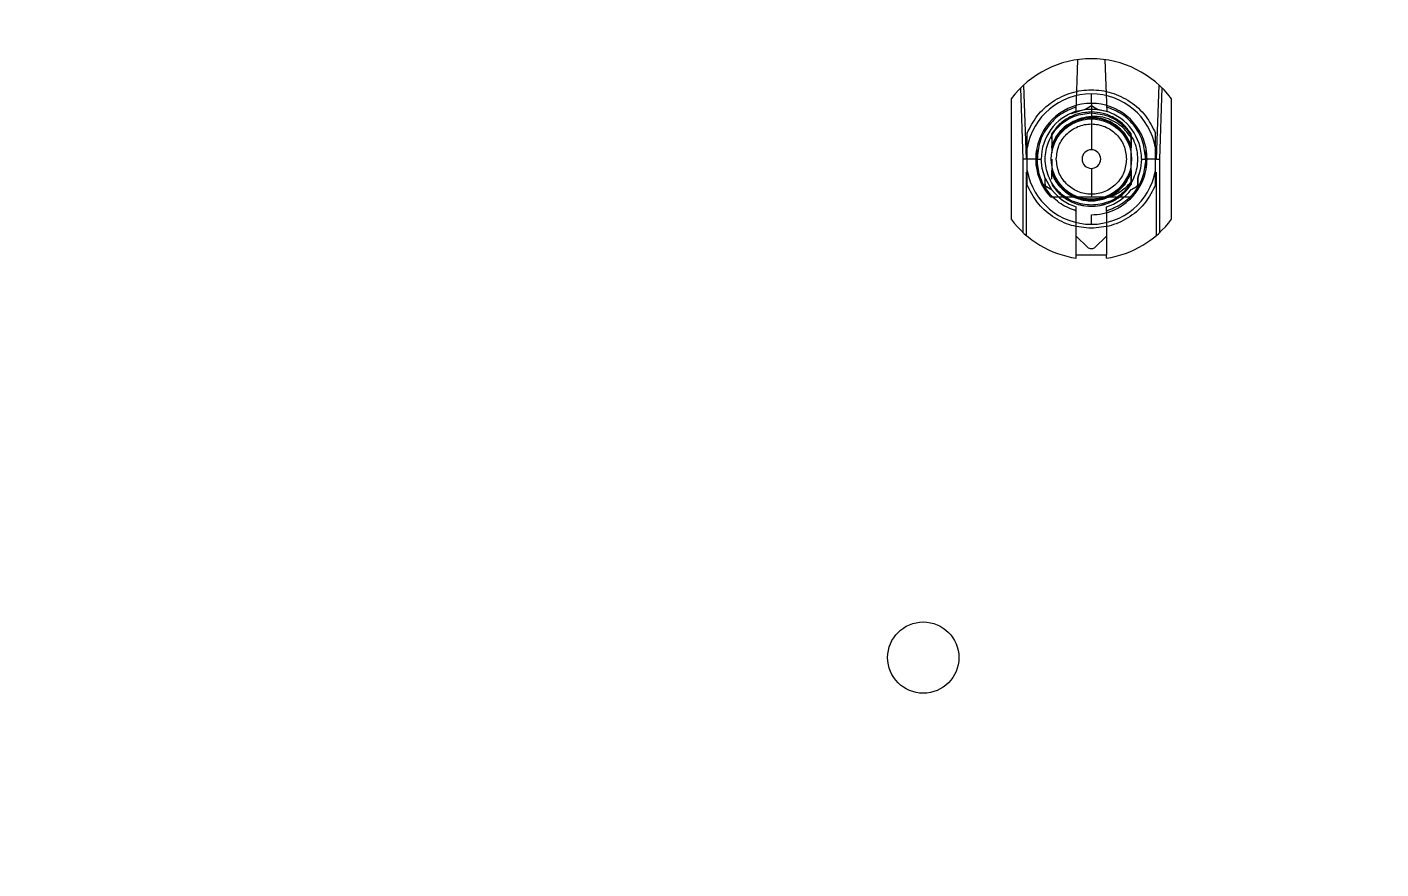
# Model space of a CAD drawing. Header units: millimetres. Extents: x -84 to 500, y -79 to 355.
# Drawn here: x 297 to 364.4, y 70.8 to 112.8 of the extents above; entities that cross this region are included whole.
import ezdxf
from ezdxf.lldxf.tags import DXFTag

# ---------------------------------------------------------------- set-up
doc = ezdxf.new("R2010")
doc.units = ezdxf.units.MM
doc.header["$PDSIZE"] = -1
tags = doc.linetypes.add('HIDDEN', pattern=[1.905, 1.27, -0.635]).pattern_tags.tags
tags[6:7] = [DXFTag(74, 4), DXFTag(75, 0), DXFTag(340, '0'), DXFTag(46, 1.0), DXFTag(50, 0.0), DXFTag(44, 0.0), DXFTag(45, 0.0)]
tags[4:5] = [DXFTag(74, 4), DXFTag(75, 0), DXFTag(340, '0'), DXFTag(46, 1.0), DXFTag(50, 0.0), DXFTag(44, 0.0), DXFTag(45, 0.0)]
doc.dimstyles.new('ISO-25', dxfattribs={"dimtxt": 2.5, "dimasz": 2.5, "dimexe": 1.25, "dimexo": 0.625, "dimtad": 1, "dimtxsty": 'Standard', "dimcen": 2.5, "dimadec": 0, "dimazin": 0, "dimtfac": 1, "dimtmove": 0, "dimatfit": 3, "dimfxl": 0, "dimarcsym": 0})

# ---------------------------------------------------------------- blocks, each defined once
blk = doc.blocks.new('*D13')
at = {"color": 0, "linetype": 'ByBlock', "lineweight": -2}
for p, q in [((441.397, 81.35), (448.001, 83.782)), ((448.001, 83.782), (472.474, 83.782)), ((426.45, 81.35), (441.397, 81.35))]:
    blk.add_line(p, q, dxfattribs=at)
at = {"layer": 'DEFPOINTS', "color": 0, "linetype": 'ByBlock'}
blk.add_point((425.45, 81.35), dxfattribs=at)
at = {"color": 0, "linetype": 'ByBlock', "insert": (464.302, 87.056), "char_height": 3.5, "attachment_point": 5}
blk.add_mtext('81,350', dxfattribs=at)
blk = doc.blocks.new('*D89')
at = {"color": 0, "linetype": 'ByBlock', "lineweight": -2}
for p, q in [((407.05, 106.2), (441.147, 106.2)), ((441.147, 106.2), (447.751, 99.125)), ((447.751, 99.125), (474.534, 99.125))]:
    blk.add_line(p, q, dxfattribs=at)
at = {"layer": 'DEFPOINTS', "color": 0, "linetype": 'ByBlock'}
blk.add_point((406.05, 106.2), dxfattribs=at)
at = {"color": 0, "linetype": 'ByBlock', "insert": (465.206, 102.399), "char_height": 3.5, "attachment_point": 5}
blk.add_mtext('106,200', dxfattribs=at)
blk = doc.blocks.new('*D34')
at = {"color": 0, "linetype": 'ByBlock', "lineweight": -2}
for p, q in [((426.45, 146.35), (440.106, 146.35)), ((440.106, 146.35), (446.71, 141.512)), ((446.71, 141.512), (474.683, 141.512))]:
    blk.add_line(p, q, dxfattribs=at)
at = {"layer": 'DEFPOINTS', "color": 0, "linetype": 'ByBlock'}
blk.add_point((425.45, 146.35), dxfattribs=at)
at = {"color": 0, "linetype": 'ByBlock', "insert": (464.761, 144.786), "char_height": 3.5, "attachment_point": 5}
blk.add_mtext('146,350', dxfattribs=at)
blk = doc.blocks.new('*D104')
at = {"color": 0, "linetype": 'ByBlock', "lineweight": -2}
for p, q in [((357.387, 315.419), (357.387, 343.952)), ((359.8, 308.815), (357.387, 315.419)), ((359.8, 282.085), (359.8, 308.815))]:
    blk.add_line(p, q, dxfattribs=at)
at = {"layer": 'DEFPOINTS', "color": 0, "linetype": 'ByBlock'}
blk.add_point((359.8, 281.085), dxfattribs=at)
at = {"color": 0, "linetype": 'ByBlock', "insert": (354.113, 333.75), "char_height": 3.5, "attachment_point": 5, "rotation": 90}
blk.add_mtext('359,800', dxfattribs=at)
blk = doc.blocks.new('*D182')
at = {"color": 0, "linetype": 'ByBlock', "lineweight": -2}
for p, q in [((297.66, 315.284), (297.66, 343.817)), ((306.665, 308.68), (297.66, 315.284)), ((306.665, 287.37), (306.665, 308.68))]:
    blk.add_line(p, q, dxfattribs=at)
at = {"layer": 'DEFPOINTS', "color": 0, "linetype": 'ByBlock'}
blk.add_point((306.665, 286.37), dxfattribs=at)
at = {"color": 0, "linetype": 'ByBlock', "insert": (294.386, 333.614), "char_height": 3.5, "attachment_point": 5, "rotation": 90}
blk.add_mtext('306,860', dxfattribs=at)
blk = doc.blocks.new('*D103')
at = {"color": 0, "linetype": 'ByBlock', "lineweight": -2}
blk.add_line((392.56, 287.37), (392.56, 345.31), dxfattribs=at)
at = {"layer": 'DEFPOINTS', "color": 0, "linetype": 'ByBlock'}
blk.add_point((392.56, 286.37), dxfattribs=at)
at = {"color": 0, "linetype": 'ByBlock', "insert": (389.286, 334.81), "char_height": 3.5, "attachment_point": 5, "rotation": 90}
blk.add_mtext('392,560', dxfattribs=at)
blk = doc.blocks.new('*D60')
at = {"color": 0, "linetype": 'ByBlock', "lineweight": -2}
for p, q in [((429.688, 279.42), (436.292, 282.059)), ((436.292, 282.059), (465.42, 282.059)), ((399.51, 279.42), (429.688, 279.42))]:
    blk.add_line(p, q, dxfattribs=at)
at = {"layer": 'DEFPOINTS', "color": 0, "linetype": 'ByBlock'}
blk.add_point((398.51, 279.42), dxfattribs=at)
at = {"color": 0, "linetype": 'ByBlock', "insert": (454.92, 285.333), "char_height": 3.5, "attachment_point": 5}
blk.add_mtext('279,420', dxfattribs=at)
blk = doc.blocks.new('*D190')
at = {"color": 0, "linetype": 'ByBlock', "lineweight": -2}
for p, q in [((429.827, 280.62), (436.431, 290.705)), ((436.431, 290.705), (464.964, 290.705)), ((361.265, 280.62), (429.827, 280.62))]:
    blk.add_line(p, q, dxfattribs=at)
at = {"layer": 'DEFPOINTS', "color": 0, "linetype": 'ByBlock'}
blk.add_point((360.265, 280.62), dxfattribs=at)
at = {"color": 0, "linetype": 'ByBlock', "insert": (454.762, 293.979), "char_height": 3.5, "attachment_point": 5}
blk.add_mtext('280,620', dxfattribs=at)
blk = doc.blocks.new('*D116')
at = {"color": 0, "linetype": 'ByBlock', "lineweight": -2}
for p, q in [((400.941, 308.34), (400.941, 337.468)), ((407.239, 301.736), (400.941, 308.34)), ((407.239, 211.51), (407.239, 301.736))]:
    blk.add_line(p, q, dxfattribs=at)
at = {"layer": 'DEFPOINTS', "color": 0, "linetype": 'ByBlock'}
blk.add_point((407.239, 210.51), dxfattribs=at)
at = {"color": 0, "linetype": 'ByBlock', "insert": (397.667, 326.968), "char_height": 3.5, "attachment_point": 5, "rotation": 90}
blk.add_mtext('407,239', dxfattribs=at)
blk = doc.blocks.new('*D91')
at = {"color": 0, "linetype": 'ByBlock', "lineweight": -2}
for p, q in [((439.745, 128), (446.349, 133.075)), ((446.349, 133.075), (473.132, 133.075)), ((355.71, 128), (439.745, 128))]:
    blk.add_line(p, q, dxfattribs=at)
at = {"layer": 'DEFPOINTS', "color": 0, "linetype": 'ByBlock'}
blk.add_point((354.71, 128), dxfattribs=at)
at = {"color": 0, "linetype": 'ByBlock', "insert": (463.805, 136.349), "char_height": 3.5, "attachment_point": 5}
blk.add_mtext('128,000', dxfattribs=at)
blk = doc.blocks.new('*D90')
at = {"color": 0, "linetype": 'ByBlock', "lineweight": -2}
for p, q in [((383.58, 122.31), (443.522, 122.31)), ((443.522, 122.31), (450.126, 119.448)), ((450.126, 119.448), (476.944, 119.448))]:
    blk.add_line(p, q, dxfattribs=at)
at = {"layer": 'DEFPOINTS', "color": 0, "linetype": 'ByBlock'}
blk.add_point((382.58, 122.31), dxfattribs=at)
at = {"color": 0, "linetype": 'ByBlock', "insert": (467.599, 122.722), "char_height": 3.5, "attachment_point": 5}
blk.add_mtext('122,310', dxfattribs=at)
blk = doc.blocks.new('*D87')
at = {"color": 0, "linetype": 'ByBlock', "lineweight": -2}
for p, q in [((355.71, 165.32), (436.663, 165.32)), ((436.663, 165.32), (443.267, 154.329)), ((443.267, 154.329), (471.24, 154.329))]:
    blk.add_line(p, q, dxfattribs=at)
at = {"layer": 'DEFPOINTS', "color": 0, "linetype": 'ByBlock'}
blk.add_point((354.71, 165.32), dxfattribs=at)
at = {"color": 0, "linetype": 'ByBlock', "insert": (461.318, 157.603), "char_height": 3.5, "attachment_point": 5}
blk.add_mtext('165,320', dxfattribs=at)
blk = doc.blocks.new('*D86')
at = {"color": 0, "linetype": 'ByBlock', "lineweight": -2}
for p, q in [((435.679, 169.72), (442.283, 178.623)), ((442.283, 178.623), (470.256, 178.623)), ((383.58, 169.72), (435.679, 169.72))]:
    blk.add_line(p, q, dxfattribs=at)
at = {"layer": 'DEFPOINTS', "color": 0, "linetype": 'ByBlock'}
blk.add_point((382.58, 169.72), dxfattribs=at)
at = {"color": 0, "linetype": 'ByBlock', "insert": (460.334, 181.897), "char_height": 3.5, "attachment_point": 5}
blk.add_mtext('169,720', dxfattribs=at)
blk = doc.blocks.new('*D93')
at = {"color": 0, "linetype": 'ByBlock', "lineweight": -2}
for p, q in [((432.054, 211.35), (437.709, 213.37)), ((437.709, 213.37), (464.527, 213.37)), ((426.45, 211.35), (432.054, 211.35))]:
    blk.add_line(p, q, dxfattribs=at)
at = {"layer": 'DEFPOINTS', "color": 0, "linetype": 'ByBlock'}
blk.add_point((425.45, 211.35), dxfattribs=at)
at = {"color": 0, "linetype": 'ByBlock', "insert": (455.182, 216.644), "char_height": 3.5, "attachment_point": 5}
blk.add_mtext('211,350', dxfattribs=at)
blk = doc.blocks.new('*D94')
at = {"color": 0, "linetype": 'ByBlock', "lineweight": -2}
for p, q in [((432.095, 298.31), (435.867, 300.366)), ((435.867, 300.366), (463.84, 300.366)), ((426.491, 298.31), (432.095, 298.31))]:
    blk.add_line(p, q, dxfattribs=at)
at = {"layer": 'DEFPOINTS', "color": 0, "linetype": 'ByBlock'}
blk.add_point((425.491, 298.31), dxfattribs=at)
at = {"color": 0, "linetype": 'ByBlock', "insert": (453.918, 303.64), "char_height": 3.5, "attachment_point": 5}
blk.add_mtext('298,310', dxfattribs=at)
blk = doc.blocks.new('*D100')
at = {"color": 0, "linetype": 'ByBlock', "lineweight": -2}
for p, q in [((438.404, 304.8), (441.522, 311.942)), ((441.522, 311.942), (469.46, 311.942)), ((432.8, 304.8), (438.404, 304.8))]:
    blk.add_line(p, q, dxfattribs=at)
at = {"layer": 'DEFPOINTS', "color": 0, "linetype": 'ByBlock'}
blk.add_point((431.8, 304.8), dxfattribs=at)
at = {"color": 0, "linetype": 'ByBlock', "insert": (459.555, 315.216), "char_height": 3.5, "attachment_point": 5}
blk.add_mtext('304,800', dxfattribs=at)
blk = doc.blocks.new('*D102')
at = {"color": 0, "linetype": 'ByBlock', "lineweight": -2}
for p, q in [((423.034, 313.81), (423.034, 341.188)), ((431.8, 311.404), (423.034, 313.81)), ((431.8, 305.8), (431.8, 311.404))]:
    blk.add_line(p, q, dxfattribs=at)
at = {"layer": 'DEFPOINTS', "color": 0, "linetype": 'ByBlock'}
blk.add_point((431.8, 304.8), dxfattribs=at)
at = {"color": 0, "linetype": 'ByBlock', "insert": (419.76, 331.563), "char_height": 3.5, "attachment_point": 5, "rotation": 90}
blk.add_mtext('431,800', dxfattribs=at)
blk = doc.blocks.new('*D114')
at = {"color": 0, "linetype": 'ByBlock', "lineweight": -2}
for p, q in [((427.163, 240.585), (433.767, 246.415)), ((433.767, 246.415), (462.895, 246.415)), ((407.051, 240.585), (427.163, 240.585))]:
    blk.add_line(p, q, dxfattribs=at)
at = {"layer": 'DEFPOINTS', "color": 0, "linetype": 'ByBlock'}
blk.add_point((406.051, 240.585), dxfattribs=at)
at = {"color": 0, "linetype": 'ByBlock', "insert": (452.395, 249.689), "char_height": 3.5, "attachment_point": 5}
blk.add_mtext('240,585', dxfattribs=at)
blk = doc.blocks.new('*D117')
at = {"color": 0, "linetype": 'ByBlock', "lineweight": -2}
for p, q in [((375.623, 311.577), (375.623, 340.11)), ((378.2, 304.973), (375.623, 311.577)), ((378.2, 242.005), (378.2, 304.973))]:
    blk.add_line(p, q, dxfattribs=at)
at = {"layer": 'DEFPOINTS', "color": 0, "linetype": 'ByBlock'}
blk.add_point((378.2, 241.005), dxfattribs=at)
at = {"color": 0, "linetype": 'ByBlock', "insert": (372.349, 329.907), "char_height": 3.5, "attachment_point": 5, "rotation": 90}
blk.add_mtext('378,200', dxfattribs=at)
blk = doc.blocks.new('*D118')
at = {"color": 0, "linetype": 'ByBlock', "lineweight": -2}
for p, q in [((346.874, 316.264), (346.874, 343.047)), ((350.01, 309.66), (346.874, 316.264)), ((350.01, 242.005), (350.01, 309.66))]:
    blk.add_line(p, q, dxfattribs=at)
at = {"layer": 'DEFPOINTS', "color": 0, "linetype": 'ByBlock'}
blk.add_point((350.01, 241.005), dxfattribs=at)
at = {"color": 0, "linetype": 'ByBlock', "insert": (343.6, 333.72), "char_height": 3.5, "attachment_point": 5, "rotation": 90}
blk.add_mtext('350,010', dxfattribs=at)
blk = doc.blocks.new('*D186')
at = {"color": 0, "linetype": 'ByBlock', "lineweight": -2}
for p, q in [((332.635, 315.682), (332.635, 344.81)), ((329.69, 309.078), (332.635, 315.682)), ((329.69, 241.54), (329.69, 309.078))]:
    blk.add_line(p, q, dxfattribs=at)
at = {"layer": 'DEFPOINTS', "color": 0, "linetype": 'ByBlock'}
blk.add_point((329.69, 240.54), dxfattribs=at)
at = {"color": 0, "linetype": 'ByBlock', "insert": (329.361, 334.31), "char_height": 3.5, "attachment_point": 5, "rotation": 90}
blk.add_mtext('329,690', dxfattribs=at)
blk = doc.blocks.new('*D120')
at = {"color": 0, "linetype": 'ByBlock', "lineweight": -2}
for p, q in [((316.639, 311.78), (316.639, 340.313)), ((309.37, 305.176), (316.639, 311.78)), ((309.37, 242.005), (309.37, 305.176))]:
    blk.add_line(p, q, dxfattribs=at)
at = {"layer": 'DEFPOINTS', "color": 0, "linetype": 'ByBlock'}
blk.add_point((309.37, 241.005), dxfattribs=at)
at = {"color": 0, "linetype": 'ByBlock', "insert": (313.365, 330.111), "char_height": 3.5, "attachment_point": 5, "rotation": 90}
blk.add_mtext('309,370', dxfattribs=at)
blk = doc.blocks.new('*D183')
at = {"color": 0, "linetype": 'ByBlock', "lineweight": -2}
for p, q in [((308.562, 314.116), (308.562, 341.494)), ((306.925, 307.512), (308.562, 314.116)), ((306.925, 174.27), (306.925, 307.512))]:
    blk.add_line(p, q, dxfattribs=at)
at = {"layer": 'DEFPOINTS', "color": 0, "linetype": 'ByBlock'}
blk.add_point((306.925, 173.27), dxfattribs=at)
at = {"color": 0, "linetype": 'ByBlock', "insert": (305.288, 331.869), "char_height": 3.5, "attachment_point": 5, "rotation": 90}
blk.add_mtext('307,120', dxfattribs=at)
blk = doc.blocks.new('*D185')
at = {"color": 0, "linetype": 'ByBlock', "lineweight": -2}
for p, q in [((325.43, 309.484), (325.43, 338.612)), ((327.44, 302.88), (325.43, 309.484)), ((327.44, 174.27), (327.44, 302.88))]:
    blk.add_line(p, q, dxfattribs=at)
at = {"layer": 'DEFPOINTS', "color": 0, "linetype": 'ByBlock'}
blk.add_point((327.44, 173.27), dxfattribs=at)
at = {"color": 0, "linetype": 'ByBlock', "insert": (322.156, 328.112), "char_height": 3.5, "attachment_point": 5, "rotation": 90}
blk.add_mtext('327,440', dxfattribs=at)
blk = doc.blocks.new('*D187')
at = {"color": 0, "linetype": 'ByBlock', "lineweight": -2}
for p, q in [((338.803, 312.856), (338.803, 341.984)), ((347.76, 306.252), (338.803, 312.856)), ((347.76, 174.27), (347.76, 306.252))]:
    blk.add_line(p, q, dxfattribs=at)
at = {"layer": 'DEFPOINTS', "color": 0, "linetype": 'ByBlock'}
blk.add_point((347.76, 173.27), dxfattribs=at)
at = {"color": 0, "linetype": 'ByBlock', "insert": (335.529, 331.484), "char_height": 3.5, "attachment_point": 5, "rotation": 90}
blk.add_mtext('347,760', dxfattribs=at)
blk = doc.blocks.new('*D188')
at = {"color": 0, "linetype": 'ByBlock', "lineweight": -2}
for p, q in [((366.99, 308.283), (366.99, 337.411)), ((375.63, 301.679), (366.99, 308.283)), ((375.63, 176.67), (375.63, 301.679))]:
    blk.add_line(p, q, dxfattribs=at)
at = {"layer": 'DEFPOINTS', "color": 0, "linetype": 'ByBlock'}
blk.add_point((375.63, 175.67), dxfattribs=at)
at = {"color": 0, "linetype": 'ByBlock', "insert": (363.716, 326.911), "char_height": 3.5, "attachment_point": 5, "rotation": 90}
blk.add_mtext('375,630', dxfattribs=at)

msp = doc.modelspace()

# ---------------------------------------------------------------- linework, layer by layer
at = {"color": 7, "linetype": 'HIDDEN', "lineweight": 0}
for p, q in [((349.2451, 108.5801), (349.335, 111.1542)), ((350.685, 111.1542), (350.7749, 108.5801)), ((346.6156, 106.2), (346.4915, 109.7525)), ((346.6313, 109.8857), (346.76, 106.2)), ((353.26, 106.2), (353.3887, 109.8857)), ((353.5285, 109.7525), (353.4044, 106.2)), ((349.6871, 108.6791), (348.999, 108.4589)), ((349.2451, 108.5801), (349.6871, 108.6791)), ((349.6871, 108.6791), (349.96, 108.8366)), ((350.3329, 108.6791), (349.6871, 108.6791)), ((350.06, 108.8366), (350.3329, 108.6791)), ((350.3329, 108.6791), (350.7749, 108.5801)), ((350.8108, 108.56), (350.3329, 108.6791)), ((350.01, 108.55), (349.6863, 108.5094)), ((350.01, 108.55), (349.6997, 108.5111)), ((350.2749, 108.5168), (350.01, 108.55)), ((351.4666, 108.0245), (351.185, 108.2352)), ((348.2004, 107.671), (348.035, 107.4735)), ((348.1518, 107.6129), (348.035, 107.4735)), ((348.035, 107.2009), (348.035, 107.4735)), ((348.035, 107.4735), (348.035, 106.8509)), ((348.035, 106.766), (348.3962, 107.4715)), ((348.035, 106.8509), (348.2993, 107.3649)), ((348.2993, 107.3649), (348.035, 106.8509)), ((348.035, 106.8509), (348.2993, 107.3649)), ((348.035, 106.766), (348.2859, 107.2981)), ((348.2859, 107.2981), (348.035, 106.766)), ((348.035, 106.766), (348.2859, 107.2981)), ((348.2859, 107.2981), (348.035, 106.766)), ((348.2648, 107.2979), (348.035, 106.8509)), ((351.985, 106.8509), (351.7216, 107.3632)), ((351.7226, 107.3225), (351.985, 106.766)), ((351.985, 106.766), (351.7226, 107.3225)), ((351.7226, 107.3225), (351.985, 106.766)), ((351.985, 106.766), (351.7226, 107.3225)), ((351.985, 107.4735), (351.7558, 107.747)), ((351.985, 106.8509), (351.985, 107.4735)), ((347.285, 106.7244), (347.285, 106.7244)), ((348.035, 106.766), (348.2566, 107.2359)), ((348.2565, 107.2358), (348.035, 106.766)), ((348.035, 106.766), (348.035, 106.5152)), ((351.985, 106.5152), (351.985, 107.2726)), ((351.985, 107.2726), (351.985, 106.8509)), ((346.76, 106.2), (346.6156, 106.2)), ((346.6157, 102.5287), (346.6157, 106.2)), ((347.31, 106.2), (346.76, 106.2)), ((347.31, 106.2), (347.51, 106.2)), ((348.035, 106.2), (348.035, 105.9319)), ((348.035, 106.1184), (348.035, 105.8848)), ((351.985, 105.8848), (351.985, 106.5152)), ((352.51, 106.2), (352.71, 106.2)), ((353.26, 106.2), (352.71, 106.2)), ((353.26, 106.2), (353.4043, 106.2)), ((353.4043, 106.2), (353.4043, 102.5287)), ((346.76, 105.5497), (346.76, 102.4003)), ((348.035, 105.8848), (348.035, 105.634)), ((348.1948, 105.295), (348.035, 105.634)), ((348.035, 105.634), (348.1948, 105.295)), ((348.035, 105.1991), (348.035, 105.5491)), ((348.3289, 104.9774), (348.035, 105.5491)), ((348.329, 104.9774), (348.035, 105.5491)), ((348.035, 105.5491), (348.159, 105.308)), ((351.8231, 105.2343), (351.985, 105.5491)), ((351.985, 105.634), (351.8354, 105.3167)), ((351.8375, 105.3211), (351.985, 105.634)), ((351.985, 104.9265), (351.985, 105.8848)), ((351.985, 104.9265), (351.985, 105.5491)), ((351.985, 105.5491), (351.985, 104.9265)), ((352.3184, 105.2401), (352.3764, 105.4423)), ((353.26, 102.4003), (353.26, 105.5497)), ((347.7016, 105.2401), (348.0245, 104.6809)), ((348.0245, 104.6809), (347.7516, 104.8384)), ((348.6124, 104.3108), (348.035, 104.9265)), ((348.035, 104.9265), (348.2328, 104.6905)), ((351.8356, 104.7482), (351.985, 104.9265)), ((352.3184, 105.2401), (352.3184, 104.925)), ((349.26, 101.425), (349.26, 103.6063)), ((350.76, 103.6063), (350.76, 101.425)), ((349.8332, 101.7919), (349.26, 102.3652)), ((350.76, 102.3652), (350.1868, 101.7919))]:
    msp.add_line(p, q, dxfattribs=at)
at = {"color": 7, "linetype": 'Continuous', "lineweight": 15}
for p, q in [((350.01, 108.975), (350.01, 109.45)), ((346.01, 109.2), (346.01, 103.2)), ((350.01, 108.975), (350.01, 106.6648)), ((354.01, 103.2), (354.01, 109.2)), ((350.01, 105.7352), (350.01, 104.325)), ((350.01, 102.95), (350.01, 103.425)), ((349.26, 101.425), (350.76, 101.425)), ((349.26, 101.2566), (349.26, 101.425)), ((350.76, 101.2566), (350.76, 101.425))]:
    msp.add_line(p, q, dxfattribs=at)
at = {"color": 7, "linetype": 'HIDDEN', "lineweight": 0, "flags": 128}
for points in [[(351.0372, 107.9792), (351.0372, 107.9792)], [(348.035, 107.4735), (348.035, 107.4735)], [(351.985, 107.4735), (351.985, 107.4735)], [(351.985, 107.4735), (351.985, 107.4735)], [(351.985, 107.4735), (351.985, 107.4735)], [(351.985, 107.4735), (351.985, 107.4735)], [(351.985, 107.4735), (351.985, 107.4735)], [(351.985, 107.4735), (351.985, 107.4735)], [(351.985, 107.4735), (351.985, 107.4735)], [(348.035, 106.766), (348.035, 106.766)], [(348.035, 106.766), (348.035, 106.766)], [(348.035, 106.766), (348.035, 106.766)], [(348.035, 106.766), (348.035, 106.766)], [(348.035, 106.766), (348.035, 106.766)], [(348.035, 106.766), (348.035, 106.766)], [(348.035, 106.766), (348.035, 106.766)], [(348.035, 106.766), (348.035, 106.766)], [(351.7892, 107.2272), (351.7892, 107.2272)], [(347.7016, 105.2401), (347.5537, 105.7344), (347.51, 106.2085)], [(351.985, 106.5152), (351.985, 106.5152)], [(352.51, 106.2), (352.4663, 105.7344), (352.3184, 105.2401)], [(348.035, 105.634), (348.035, 105.634)], [(348.035, 105.634), (348.035, 105.634)], [(348.035, 105.634), (348.035, 105.634)], [(348.035, 105.634), (348.035, 105.634)], [(348.035, 105.634), (348.035, 105.634)], [(351.985, 105.8848), (351.985, 105.8848)], [(348.035, 104.9265), (348.035, 104.9265)], [(351.985, 104.9265), (351.985, 104.9265)], [(351.985, 104.9265), (351.985, 104.9265)], [(351.985, 104.9265), (351.985, 104.9265)], [(351.985, 104.9265), (351.985, 104.9265)], [(351.985, 104.9265), (351.985, 104.9265)], [(351.985, 104.9265), (351.985, 104.9265)], [(351.985, 104.9265), (351.985, 104.9265)], [(351.985, 104.9265), (351.985, 104.9265)], [(350.7861, 104.2708), (350.7575, 104.267), (350.7486, 104.2669), (350.7473, 104.2671), (350.7464, 104.2675), (350.7463, 104.2677), (350.7462, 104.2677), (350.7462, 104.2678), (350.7462, 104.2678), (350.7462, 104.2678), (350.7462, 104.2678), (350.7462, 104.2678), (350.7462, 104.2677), (350.7462, 104.2675), (350.7462, 104.2674), (350.7462, 104.2674), (350.7462, 104.2674), (350.7462, 104.2674), (350.7462, 104.2674), (350.7462, 104.2675), (350.7461, 104.2677), (350.7461, 104.2679), (350.746, 104.268), (350.746, 104.268), (350.746, 104.2681), (350.746, 104.2681), (350.746, 104.2681), (350.746, 104.2681), (350.746, 104.2684), (350.7461, 104.2688), (350.7465, 104.2694), (350.7494, 104.2721), (350.8789, 104.3363), (351.0419, 104.4234)]]:
    msp.add_lwpolyline(points, dxfattribs=at)
at = {"color": 7, "linetype": 'HIDDEN', "lineweight": 0}
msp.add_circle((350.01, 106.2), 2, dxfattribs=at)
at = {"color": 7, "linetype": 'Continuous', "lineweight": 15}
msp.add_circle((341.63, 81.35), 1.775, dxfattribs=at)
for radius, start, end in [(5, 36.869898, 143.130102), (3.25, 90, 169.936726), (3.25, 10.063274, 90), (2.775, 90, 169.107053), (2.775, 10.892947, 90), (2.775, 169.10676, 190.892947), (0.4648, 90, 270), (0.4648, 270, 90), (2.775, 349.106678, 10.893764), (3.25, 190.063274, 270), (2.775, 190.893239, 222.506629), (3.25, 270, 349.936726), (2.775, 317.49336, 349.107053), (5, 216.869898, 261.373073), (5, 278.626927, 323.130102)]:
    msp.add_arc((350.01, 106.2), radius, start, end, dxfattribs=at)
at = {"color": 7, "linetype": 'HIDDEN', "lineweight": 0}
for radius, start, end in [(2.5, 107.815689, 180), (2.5, 0, 72.184311), (2.5, 217.42024, 252.542397), (2.35, 233.505811, 327.185082), (2.5, 287.457603, 322.57976)]:
    msp.add_arc((350.01, 106.2), radius, start, end, dxfattribs=at)
at = {"color": 7, "linetype": 'Continuous', "lineweight": 15}
for points, knots in [([(346.81, 107.4894), (346.9609, 107.7884), (347.2697, 108.4001), (348.053, 109.1022), (348.9927, 109.5506), (350.01, 109.6986), (351.0273, 109.5506), (351.967, 109.1022), (352.7503, 108.4001), (353.0591, 107.7884), (353.21, 107.4894)], [0, 0, 0, 0, 0.1222036, 0.25, 0.3777964, 0.5, 0.6222036, 0.75, 0.8777964, 1, 1, 1, 1]), ([(346.81, 106.7679), (346.81, 106.7684), (346.81, 106.7696), (346.81, 106.7813), (346.81, 106.8248), (346.81, 107.0213), (346.81, 107.2552), (346.81, 107.4514), (346.81, 107.4894)], [0, 0, 0, 0, 0.01692941, 0.03930051, 0.08169503, 0.23619785, 0.85215674, 1, 1, 1, 1]), ([(353.21, 106.7679), (353.21, 106.7684), (353.21, 106.7696), (353.21, 106.7813), (353.21, 106.8248), (353.21, 107.0213), (353.21, 107.2552), (353.21, 107.4514), (353.21, 107.4894)], [0, 0, 0, 0, 0.0169294, 0.0393005, 0.081695, 0.2361978, 0.8521567, 1, 1, 1, 1]), ([(346.81, 105.6321), (346.81, 105.808), (346.81, 106.1605), (346.81, 106.5536), (346.81, 106.746), (346.81, 106.7679)], [0, 0, 0, 0, 0.4691002, 0.9396132, 1, 1, 1, 1]), ([(347.285, 106.7244), (347.285, 106.4343), (347.285, 106.0812), (347.285, 105.737), (347.285, 105.6756)], [0, 0, 0, 0, 0.82148627, 1, 1, 1, 1]), ([(352.735, 105.6756), (352.735, 105.9657), (352.735, 106.3188), (352.735, 106.663), (352.735, 106.7244)], [0, 0, 0, 0, 0.821497, 1, 1, 1, 1]), ([(353.21, 105.6321), (353.21, 105.808), (353.21, 106.1605), (353.21, 106.5536), (353.21, 106.746), (353.21, 106.7679)], [0, 0, 0, 0, 0.4691002, 0.9396132, 1, 1, 1, 1]), ([(346.81, 104.9106), (346.81, 105.0451), (346.81, 105.2189), (346.81, 105.4132), (346.81, 105.4938), (346.81, 105.5478), (346.81, 105.5874), (346.81, 105.6136), (346.81, 105.6276), (346.81, 105.6317), (346.81, 105.632), (346.81, 105.6321)], [0, 0, 0, 0, 0.5219302, 0.6747067, 0.7796367, 0.8517307, 0.9016652, 0.9545658, 0.9758811, 0.9930943, 1, 1, 1, 1]), ([(353.21, 104.9106), (353.21, 105.0451), (353.21, 105.2189), (353.21, 105.4132), (353.21, 105.4938), (353.21, 105.5478), (353.21, 105.5874), (353.21, 105.6136), (353.21, 105.6276), (353.21, 105.6317), (353.21, 105.632), (353.21, 105.6321)], [0, 0, 0, 0, 0.5219302, 0.6747067, 0.7796367, 0.8517307, 0.9016652, 0.9545658, 0.9758811, 0.9930943, 1, 1, 1, 1]), ([(350.004, 102.75), (349.6705, 102.7786), (348.9883, 102.8372), (348.0505, 103.3034), (347.2689, 104.0003), (346.9607, 104.6117), (346.81, 104.9106)], [0, 0, 0, 0, 0.2444238, 0.5, 0.7555762, 1, 1, 1, 1]), ([(353.21, 104.9106), (353.0588, 104.6109), (352.7495, 103.9977), (351.9646, 103.2997), (351.0229, 102.8342), (350.3385, 102.7776), (350.004, 102.75)], [0, 0, 0, 0, 0.2443904, 0.5, 0.7556096, 1, 1, 1, 1]), ([(347.9643, 104.325), (348.4019, 104.325), (349.0048, 104.325), (349.7937, 104.325), (350.01, 104.325)], [0, 0, 0, 0, 0.7257574, 1, 1, 1, 1]), ([(350.01, 104.325), (350.2049, 104.325), (350.7093, 104.325), (351.3911, 104.325), (351.8401, 104.325), (352.0557, 104.325)], [0, 0, 0, 0, 0.2465257, 0.6381396, 1, 1, 1, 1]), ([(350.01, 103.425), (350.2018, 103.4364), (350.5853, 103.4593), (351.1345, 103.6441), (351.6417, 103.924), (351.9177, 104.1913), (352.0557, 104.325)], [0, 0, 0, 0, 0.2500002, 0.5000003, 0.7500002, 1, 1, 1, 1])]:
    msp.add_open_spline(points, degree=3, knots=knots, dxfattribs=at)
at = {"color": 7, "linetype": 'HIDDEN', "lineweight": 0}
for points, knots in [([(349.2525, 108.7916), (348.989, 108.6878), (348.4479, 108.4747), (347.8143, 107.8458), (347.3884, 107.0612), (347.3357, 106.482), (347.31, 106.2)], [0, 0, 0, 0, 0.2434225, 0.5, 0.7565775, 1, 1, 1, 1]), ([(352.71, 106.2), (352.6843, 106.482), (352.6316, 107.0612), (352.2057, 107.8458), (351.5721, 108.4747), (351.031, 108.6878), (350.7675, 108.7916)], [0, 0, 0, 0, 0.2434225, 0.5, 0.7565775, 1, 1, 1, 1]), ([(350.01, 103.9), (349.7208, 103.9309), (349.2743, 103.9786), (348.7381, 104.2649), (348.3727, 104.5621), (348.0735, 104.9281), (347.7962, 105.4641), (347.6542, 106.2), (347.7962, 106.9357), (348.0734, 107.4718), (348.3725, 107.8377), (348.738, 108.135), (349.2741, 108.4214), (349.7208, 108.4691), (350.01, 108.5)], [0, 0, 0, 0, 0.1197215, 0.1848235, 0.25, 0.315102, 0.3802785, 0.5, 0.6197215, 0.6848235, 0.75, 0.815102, 0.8802785, 1, 1, 1, 1]), ([(348.035, 106.8509), (348.1217, 107.0508), (348.2952, 107.4507), (348.7735, 107.9119), (349.3583, 108.2112), (350.01, 108.3137), (350.6616, 108.2112), (351.2465, 107.9119), (351.7248, 107.4507), (351.8983, 107.0509), (351.985, 106.8509)], [0, 0, 0, 0, 0.125, 0.25, 0.375, 0.5, 0.6250001, 0.75, 0.875, 1, 1, 1, 1]), ([(351.985, 106.766), (351.9041, 106.9728), (351.7423, 107.3865), (351.2658, 107.8688), (350.674, 108.1826), (350.01, 108.2904), (349.346, 108.1827), (348.7542, 107.8687), (348.2778, 107.3865), (348.1159, 106.9728), (348.035, 106.766)], [0, 0, 0, 0, 0.125, 0.2499999, 0.3749999, 0.5, 0.625, 0.7499999, 0.8749999, 1, 1, 1, 1]), ([(349.2929, 108.1395), (349.1201, 108.0643), (348.7481, 107.9024), (348.2963, 107.4478), (348.1221, 107.0499), (348.035, 106.8509)], [0, 0, 0, 0, 0.30254392, 0.65127175, 1, 1, 1, 1]), ([(348.3962, 107.4715), (348.5243, 107.6098), (348.7804, 107.8865), (349.2889, 108.1498), (349.8428, 108.2741), (350.4113, 108.2412), (350.9499, 108.0564), (351.4155, 107.7317), (351.7865, 107.2955), (351.9188, 106.9425), (351.985, 106.766)], [0, 0, 0, 0, 0.125, 0.2500002, 0.3750006, 0.5000009, 0.6250009, 0.7500008, 0.8750004, 1, 1, 1, 1]), ([(349.1054, 108.0725), (348.9713, 107.9899), (348.7044, 107.8256), (348.4986, 107.5891), (348.3962, 107.4715)], [0, 0, 0, 0, 0.502467, 1, 1, 1, 1]), ([(349.1054, 108.0725), (349.2481, 108.1405), (349.535, 108.2774), (349.851, 108.3118), (350.01, 108.3291)], [0, 0, 0, 0, 0.49706337, 1, 1, 1, 1]), ([(351.985, 106.8509), (351.9302, 106.9882), (351.8206, 107.2627), (351.5506, 107.6186), (351.2175, 107.9127), (350.8282, 108.1288), (350.4023, 108.2585), (349.9593, 108.2936), (349.5158, 108.2404), (349.2422, 108.1284), (349.1054, 108.0725)], [0, 0, 0, 0, 0.1250001, 0.2500003, 0.3750004, 0.5000004, 0.6250004, 0.7500003, 0.8750002, 1, 1, 1, 1]), ([(350.01, 108.5), (350.2992, 108.4691), (350.7457, 108.4214), (351.2819, 108.1351), (351.6473, 107.8379), (351.9465, 107.4719), (352.2238, 106.9359), (352.3658, 106.2), (352.2238, 105.4643), (351.9466, 104.9282), (351.6475, 104.5623), (351.282, 104.265), (350.7459, 103.9786), (350.2992, 103.9309), (350.01, 103.9)], [0, 0, 0, 0, 0.1197215, 0.1848235, 0.25, 0.315102, 0.3802785, 0.5, 0.6197215, 0.6848235, 0.75, 0.815102, 0.8802785, 1, 1, 1, 1]), ([(351.985, 107.2726), (351.8678, 107.4355), (351.635, 107.7592), (351.142, 108.1), (350.5906, 108.3138), (350.2026, 108.324), (350.01, 108.3291)], [0, 0, 0, 0, 0.2550541, 0.5067387, 0.755054, 1, 1, 1, 1]), ([(348.035, 106.8509), (348.1177, 107.0549), (348.2575, 107.3995), (348.535, 107.6432), (348.6482, 107.7426)], [0, 0, 0, 0, 0.5921104, 1, 1, 1, 1]), ([(348.035, 106.766), (348.035, 106.7664), (348.035, 106.7671), (348.035, 106.774), (348.035, 106.8006), (348.035, 106.8291), (348.035, 106.8509)], [0, 0, 0, 0, 0.0688677, 0.1454157, 0.3449093, 1, 1, 1, 1]), ([(348.035, 106.8509), (348.035, 106.8293), (348.035, 106.8012), (348.035, 106.774), (348.035, 106.7671), (348.035, 106.7663), (348.035, 106.766)], [0, 0, 0, 0, 0.6593585, 0.8552741, 0.9304978, 1, 1, 1, 1]), ([(348.035, 106.766), (348.035, 106.7664), (348.035, 106.7672), (348.035, 106.774), (348.035, 106.8006), (348.035, 106.8291), (348.035, 106.8509)], [0, 0, 0, 0, 0.0689479, 0.1455816, 0.3451712, 1, 1, 1, 1]), ([(351.985, 106.766), (351.985, 106.7664), (351.985, 106.7671), (351.985, 106.774), (351.985, 106.8006), (351.985, 106.8291), (351.985, 106.8509)], [0, 0, 0, 0, 0.0688628, 0.1453806, 0.3448142, 1, 1, 1, 1]), ([(351.985, 106.766), (351.985, 106.7664), (351.985, 106.7671), (351.985, 106.774), (351.985, 106.8006), (351.985, 106.8291), (351.985, 106.8509)], [0, 0, 0, 0, 0.0689465, 0.145569, 0.3451359, 1, 1, 1, 1]), ([(351.985, 106.8509), (351.985, 106.8293), (351.985, 106.8012), (351.985, 106.774), (351.985, 106.7671), (351.985, 106.7663), (351.985, 106.766)], [0, 0, 0, 0, 0.65958745, 0.85542079, 0.93056878, 1, 1, 1, 1]), ([(349.26, 103.6063), (348.9957, 103.7095), (348.4528, 103.9217), (347.8165, 104.5509), (347.3888, 105.3369), (347.3358, 105.9174), (347.31, 106.2)], [0, 0, 0, 0, 0.2433924, 0.5, 0.7566076, 1, 1, 1, 1]), ([(352.71, 106.2), (352.6842, 105.9174), (352.6312, 105.3369), (352.2035, 104.5509), (351.5672, 103.9217), (351.0243, 103.7095), (350.76, 103.6063)], [0, 0, 0, 0, 0.2433924, 0.5, 0.7566076, 1, 1, 1, 1]), ([(348.035, 105.634), (348.035, 105.6336), (348.035, 105.6329), (348.035, 105.626), (348.035, 105.5994), (348.035, 105.5709), (348.035, 105.5491)], [0, 0, 0, 0, 0.0688976, 0.145453, 0.3449293, 1, 1, 1, 1]), ([(348.035, 105.5491), (348.035, 105.5707), (348.035, 105.5988), (348.035, 105.626), (348.035, 105.6329), (348.035, 105.6337), (348.035, 105.634)], [0, 0, 0, 0, 0.6594708, 0.8553283, 0.9305157, 1, 1, 1, 1]), ([(348.035, 105.634), (348.0832, 105.4948), (348.1796, 105.2164), (348.3586, 104.9823), (348.4481, 104.8653)], [0, 0, 0, 0, 0.5000007, 1, 1, 1, 1]), ([(351.985, 105.634), (351.9041, 105.4272), (351.7423, 105.0135), (351.2657, 104.5313), (350.674, 104.2174), (350.01, 104.1096), (349.346, 104.2173), (348.7543, 104.5313), (348.2777, 105.0135), (348.1159, 105.4272), (348.035, 105.634)], [0, 0, 0, 0, 0.1249999, 0.2499999, 0.375, 0.5000001, 0.625, 0.75, 0.8750001, 1, 1, 1, 1]), ([(348.035, 105.634), (348.1159, 105.4272), (348.2777, 105.0135), (348.7543, 104.5313), (349.346, 104.2173), (350.01, 104.1096), (350.674, 104.2174), (351.2657, 104.5313), (351.7423, 105.0135), (351.9041, 105.4272), (351.985, 105.634)], [0, 0, 0, 0, 0.1249999, 0.25, 0.375, 0.4999999, 0.625, 0.7500001, 0.8750001, 1, 1, 1, 1]), ([(351.9849, 105.634), (351.904, 105.4272), (351.7422, 105.0135), (351.2657, 104.5313), (350.674, 104.2174), (350.01, 104.1096), (349.346, 104.2174), (348.7543, 104.5313), (348.2778, 105.0135), (348.116, 105.4272), (348.035, 105.634)], [0, 0, 0, 0, 0.125, 0.2499999, 0.3749997, 0.4999996, 0.6249996, 0.7499996, 0.8749997, 1, 1, 1, 1]), ([(348.035, 105.634), (348.116, 105.4272), (348.2778, 105.0135), (348.7543, 104.5313), (349.346, 104.2174), (350.01, 104.1096), (350.674, 104.2174), (351.2657, 104.5313), (351.7422, 105.0135), (351.904, 105.4272), (351.9849, 105.634)], [0, 0, 0, 0, 0.1250003, 0.2500004, 0.3750004, 0.5000004, 0.6250003, 0.7500001, 0.875, 1, 1, 1, 1]), ([(351.985, 105.634), (351.904, 105.4272), (351.7422, 105.0135), (351.2657, 104.5313), (350.674, 104.2174), (350.01, 104.1096), (349.346, 104.2174), (348.7543, 104.5313), (348.2778, 105.0135), (348.116, 105.4272), (348.035, 105.634)], [0, 0, 0, 0, 0.1250001, 0.2500001, 0.375, 0.5, 0.6249999, 0.7499998, 0.8749999, 1, 1, 1, 1]), ([(348.035, 105.634), (348.116, 105.4272), (348.2778, 105.0135), (348.7543, 104.5313), (349.346, 104.2174), (350.01, 104.1096), (350.674, 104.2174), (351.2657, 104.5313), (351.7422, 105.0135), (351.904, 105.4272), (351.985, 105.634)], [0, 0, 0, 0, 0.1250001, 0.2500002, 0.3750001, 0.5, 0.625, 0.7499999, 0.8749999, 1, 1, 1, 1]), ([(348.7732, 104.5283), (348.6106, 104.6698), (348.2854, 104.9528), (348.1185, 105.3503), (348.035, 105.5491)], [0, 0, 0, 0, 0.5000004, 1, 1, 1, 1]), ([(348.5491, 104.7559), (348.4724, 104.8251), (348.2338, 105.0402), (348.1154, 105.3433), (348.035, 105.5491)], [0, 0, 0, 0, 0.321279, 1, 1, 1, 1]), ([(348.035, 105.5491), (348.1217, 105.3492), (348.2952, 104.9493), (348.7735, 104.4881), (349.3583, 104.1888), (350.01, 104.0864), (350.6616, 104.1888), (351.2465, 104.4881), (351.7248, 104.9493), (351.8983, 105.3492), (351.985, 105.5491)], [0, 0, 0, 0, 0.1249999, 0.2499999, 0.3749998, 0.4999998, 0.6249998, 0.7499998, 0.8749999, 1, 1, 1, 1]), ([(351.985, 105.5491), (351.8983, 105.3492), (351.7249, 104.9493), (351.2464, 104.4881), (350.6619, 104.189), (350.0092, 104.0858), (349.3613, 104.1909), (348.779, 104.4724), (348.502, 104.7851), (348.3695, 104.9346)], [0, 0, 0, 0, 0.1445634, 0.2891268, 0.4336901, 0.5782535, 0.7228168, 0.8673802, 1, 1, 1, 1]), ([(351.985, 105.5491), (351.8983, 105.3492), (351.7249, 104.9493), (351.2464, 104.4881), (350.6619, 104.1891), (350.0089, 104.0855), (349.3624, 104.1922), (348.8192, 104.4471), (348.5718, 104.7216), (348.4701, 104.8345)], [0, 0, 0, 0, 0.1492875, 0.2985749, 0.4478623, 0.5971496, 0.746437, 0.8957243, 1, 1, 1, 1]), ([(348.4801, 104.8246), (348.5787, 104.7153), (348.8231, 104.4445), (349.3625, 104.1923), (350.0089, 104.0854), (350.662, 104.189), (351.2464, 104.488), (351.7249, 104.9493), (351.8983, 105.3492), (351.985, 105.5491)], [0, 0, 0, 0, 0.1013776, 0.2511479, 0.4009184, 0.550689, 0.7004591, 0.8502298, 1, 1, 1, 1]), ([(351.985, 105.5491), (351.8983, 105.3492), (351.7249, 104.9493), (351.2464, 104.488), (350.662, 104.1891), (350.0086, 104.0851), (349.3635, 104.1935), (348.8505, 104.4269), (348.6264, 104.6715), (348.5491, 104.7559)], [0, 0, 0, 0, 0.1532182, 0.3064365, 0.4596547, 0.6128729, 0.7660911, 0.9193093, 1, 1, 1, 1]), ([(348.7913, 104.5151), (348.9787, 104.4039), (349.3536, 104.1816), (350.0113, 104.0883), (350.6613, 104.1883), (351.2466, 104.4883), (351.7248, 104.9493), (351.8983, 105.3492), (351.985, 105.5491)], [0, 0, 0, 0, 0.1666667, 0.3333333, 0.5, 0.6666666, 0.8333333, 1, 1, 1, 1]), ([(351.985, 105.5491), (351.985, 105.5707), (351.985, 105.5988), (351.985, 105.626), (351.985, 105.6329), (351.985, 105.6336), (351.985, 105.634)], [0, 0, 0, 0, 0.65932641, 0.85527652, 0.93050986, 1, 1, 1, 1]), ([(351.985, 105.634), (351.985, 105.6337), (351.985, 105.6329), (351.985, 105.6261), (351.985, 105.5994), (351.985, 105.5709), (351.985, 105.5491)], [0, 0, 0, 0, 0.06883967, 0.14531384, 0.34467889, 1, 1, 1, 1]), ([(351.985, 105.5491), (351.985, 105.5707), (351.985, 105.5988), (351.985, 105.6261), (351.985, 105.6329), (351.985, 105.6337), (351.985, 105.634)], [0, 0, 0, 0, 0.659561, 0.8553789, 0.9305367, 1, 1, 1, 1]), ([(347.7016, 104.925), (347.7016, 105.007), (347.7016, 105.1154), (347.7016, 105.2119), (347.7016, 105.2365), (347.7016, 105.2389), (347.7016, 105.2401)], [0, 0, 0, 0, 0.6387178, 0.8437471, 0.9250006, 1, 1, 1, 1]), ([(347.7516, 104.8384), (347.7444, 104.8433), (347.73, 104.8531), (347.7142, 104.8745), (347.7036, 104.8989), (347.7023, 104.9163), (347.7016, 104.925)], [0, 0, 0, 0, 0.2508005, 0.5000001, 0.7491996, 1, 1, 1, 1]), ([(347.7016, 104.925), (347.7019, 104.9173), (347.7023, 104.9069), (347.7079, 104.8896), (347.7116, 104.8813), (347.7147, 104.8755), (347.7182, 104.8698), (347.7236, 104.8622), (347.736, 104.8482), (347.745, 104.8426), (347.7516, 104.8384)], [0, 0, 0, 0, 0.3001484, 0.4066758, 0.452606, 0.4958734, 0.5400992, 0.5867242, 0.6945387, 1, 1, 1, 1]), ([(347.7516, 104.8384), (347.8227, 104.7974), (347.9165, 104.7432), (348.0001, 104.695), (348.0214, 104.6826), (348.0235, 104.6814), (348.0245, 104.6809)], [0, 0, 0, 0, 0.6387212, 0.8437522, 0.9250038, 1, 1, 1, 1]), ([(348.4481, 104.8653), (348.5347, 104.7732), (348.6364, 104.665), (348.75, 104.5609), (348.7695, 104.539), (348.7733, 104.5321), (348.7737, 104.5297), (348.7735, 104.5288), (348.7733, 104.5284), (348.7732, 104.5283)], [0, 0, 0, 0, 0.8053593, 0.9459667, 0.9826923, 0.9932326, 0.9969187, 0.9985022, 1, 1, 1, 1]), ([(351.985, 105.061), (351.8323, 104.8942), (351.5268, 104.5604), (351.0744, 104.3463), (350.8217, 104.2801), (350.7861, 104.2707)], [0, 0, 0, 0, 0.461832, 0.924144, 1, 1, 1, 1]), ([(351.9955, 104.6809), (351.9965, 104.6814), (351.9986, 104.6827), (352.02, 104.695), (352.0722, 104.7252), (352.1593, 104.7754), (352.2301, 104.8163), (352.2684, 104.8384)], [0, 0, 0, 0, 0.074114, 0.1549226, 0.3599105, 0.65372, 1, 1, 1, 1]), ([(352.3184, 104.925), (352.3177, 104.9163), (352.3164, 104.8989), (352.3058, 104.8745), (352.29, 104.8531), (352.2756, 104.8433), (352.2684, 104.8384)], [0, 0, 0, 0, 0.2508005, 0.5000001, 0.7491996, 1, 1, 1, 1]), ([(352.2684, 104.8384), (352.2749, 104.8425), (352.2837, 104.8481), (352.2959, 104.8615), (352.3012, 104.8689), (352.3047, 104.8744), (352.3079, 104.8803), (352.3118, 104.8888), (352.3177, 104.9066), (352.3181, 104.9172), (352.3184, 104.925)], [0, 0, 0, 0, 0.3001484, 0.4066758, 0.452606, 0.4958734, 0.5400992, 0.5867242, 0.6945387, 1, 1, 1, 1]), ([(352.3184, 104.925), (352.3184, 105.007), (352.3184, 105.1154), (352.3184, 105.2119), (352.3184, 105.2365), (352.3184, 105.2389), (352.3184, 105.2401)], [0, 0, 0, 0, 0.6386768, 0.8437391, 0.9249986, 1, 1, 1, 1]), ([(349.26, 103.6063), (349.26, 103.634), (349.26, 103.6891), (349.26, 103.7573), (349.26, 103.8065), (349.26, 103.8123), (349.26, 103.8152)], [0, 0, 0, 0, 0.2581054, 0.5125954, 0.7555938, 1, 1, 1, 1]), ([(350.76, 103.6063), (350.76, 103.6341), (350.76, 103.6893), (350.76, 103.7575), (350.76, 103.8065), (350.76, 103.8123), (350.76, 103.8152)], [0, 0, 0, 0, 0.2586201, 0.5136175, 0.7560903, 1, 1, 1, 1])]:
    msp.add_open_spline(points, degree=3, knots=knots, dxfattribs=at)
for points in [[(349.96, 108.8366), (349.9679, 108.8404), (349.9837, 108.848), (350.01, 108.851), (350.0363, 108.848), (350.0521, 108.8404), (350.06, 108.8366)], [(350.01, 108.55), (349.8144, 108.5359), (349.4233, 108.5078), (348.8751, 108.2822), (348.3884, 107.9437), (348.1528, 107.6303), (348.035, 107.4735)], [(350.01, 108.55), (349.8144, 108.5359), (349.4233, 108.5078), (348.8751, 108.2822), (348.3884, 107.9437), (348.1528, 107.6303), (348.035, 107.4735)], [(351.985, 107.4735), (351.8672, 107.6303), (351.6316, 107.9437), (351.1449, 108.2822), (350.5967, 108.5078), (350.2056, 108.5359), (350.01, 108.55)], [(351.985, 107.4735), (351.8672, 107.6303), (351.6316, 107.9437), (351.1449, 108.2822), (350.5967, 108.5078), (350.2056, 108.5359), (350.01, 108.55)], [(348.26, 106.2), (348.2863, 106.429), (348.3389, 106.8871), (348.7436, 107.4697), (349.3221, 107.8589), (350.01, 107.9956), (350.6979, 107.8589), (351.2764, 107.4697), (351.6811, 106.8871), (351.7337, 106.429), (351.76, 106.2)], [(351.76, 106.2), (351.7337, 105.971), (351.6811, 105.5129), (351.2764, 104.9303), (350.6979, 104.5411), (350.01, 104.4044), (349.3221, 104.5411), (348.7436, 104.9303), (348.3389, 105.5129), (348.2863, 105.971), (348.26, 106.2)], [(348.035, 105.634), (348.0832, 105.4948), (348.1796, 105.2164), (348.3586, 104.9823), (348.4481, 104.8653)], [(348.035, 104.9265), (348.1528, 104.7699), (348.3884, 104.4567), (348.8751, 104.116), (349.4233, 103.8987), (350.01, 103.8256), (350.5967, 103.8987), (351.1449, 104.116), (351.6316, 104.4567), (351.8672, 104.7699), (351.985, 104.9265)], [(350.1868, 101.7919), (350.161, 101.7714), (350.1093, 101.7304), (350.01, 101.7129), (349.9107, 101.7304), (349.859, 101.7714), (349.8332, 101.7919)]]:
    msp.add_open_spline(points, degree=3, dxfattribs=at)

# ---------------------------------------------------------------- dimensions: what is measured, and where the dimension line sits
for feature_location, offset, dtype, origin, picture, middle in [((392.56, 286.37), (0, 36.4157), 1, (0, 0), '*D103', (389.286, 334.8097)), ((329.69, 240.54), (2.9445, 81.7461), 1, (0, 0), '*D186', (329.3605, 334.3101)), ((306.6653, 286.37), (-9.005, 35.5178), 1, (-0.1947, 0), '*D182', (294.3863, 333.6143)), ((359.8, 281.0848), (-2.4125, 40.9386), 1, (0, 0), '*D104', (354.1135, 333.7499)), ((350.01, 241.0048), (-3.1363, 81.8636), 1, (0, 0), '*D118', (343.5997, 333.7198)), ((306.9253, 173.27), (1.6362, 147.4498), 1, (-0.1947, 0), '*D183', (305.2875, 331.8688)), ((347.76, 173.27), (-8.9566, 146.1905), 1, (0, 0), '*D187', (335.5294, 331.4845)), ((431.8, 304.8), (-8.766, 15.614), 1, (0, 0), '*D102', (419.76, 331.563)), ((309.37, 241.0048), (7.2692, 77.3793), 1, (0, 0), '*D120', (313.3652, 330.1105)), ((378.2, 241.0048), (-2.5774, 77.176), 1, (0, 0), '*D117', (372.3486, 329.9072)), ((327.44, 173.27), (-2.0105, 142.8176), 1, (0, 0), '*D185', (322.1555, 328.1116)), ((407.239, 210.51), (-6.298, 104.434), 1, (0, 0), '*D116', (397.667, 326.968)), ((375.63, 175.67), (-8.6404, 139.2171), 1, (0, 0), '*D188', (363.7156, 326.9111)), ((431.8, 304.8), (16.326, 7.1424), 0, (0, 0), '*D100', (459.555, 315.2164)), ((425.4912, 298.3102), (16.9802, 2.0555), 0, (0, 0), '*D94', (453.9179, 303.6397)), ((360.2648, 280.62), (82.7706, 10.0851), 0, (0, 0), '*D190', (454.7618, 293.9791)), ((398.51, 279.42), (44.3857, 2.6391), 0, (0, 0), '*D60', (454.9197, 285.3331)), ((406.0513, 240.585), (34.3199, 5.8296), 0, (0, 0), '*D114', (452.3952, 249.6885)), ((425.45, 211.35), (18.8635, 2.0202), 0, (0, 0), '*D93', (455.1825, 216.6442)), ((382.58, 169.72), (66.3074, 8.9025), 0, (0, 0), '*D86', (460.3339, 181.8965)), ((354.71, 165.32), (95.1614, -10.9915), 0, (0, 0), '*D87', (461.3179, 157.6025)), ((425.45, 146.35), (27.8644, -4.8382), 0, (0, 0), '*D34', (464.7609, 144.7858)), ((354.71, 128), (98.2431, 5.0746), 0, (0, 0), '*D91', (463.8046, 136.3486)), ((382.58, 122.31), (74.1499, -2.8623), 0, (0, 0), '*D90', (467.5989, 122.7217)), ((406.05, 106.2), (48.3046, -7.0755), 0, (0, 0), '*D89', (465.2061, 102.3985)), ((425.45, 81.35), (29.1551, 2.4317), 0, (0, 0), '*D13', (464.3016, 87.0557))]:
    dim = msp.add_ordinate_dim(feature_location=feature_location, offset=offset, dtype=dtype, origin=origin, dimstyle='ISO-25', override={"dimtxt": 3.5, "dimasz": 3.302, "dimexe": 1, "dimexo": 1, "dimgap": 1.524, "dimtih": 1, "dimtoh": 1, "dimdec": 3, "dimzin": 0, "dimadec": 2, "dimtdec": 3, "dimtzin": 0})
    dim.commit()
    dim.dimension.update_dxf_attribs({"geometry": picture, "text_midpoint": middle})

doc.saveas('drawing.dxf')
